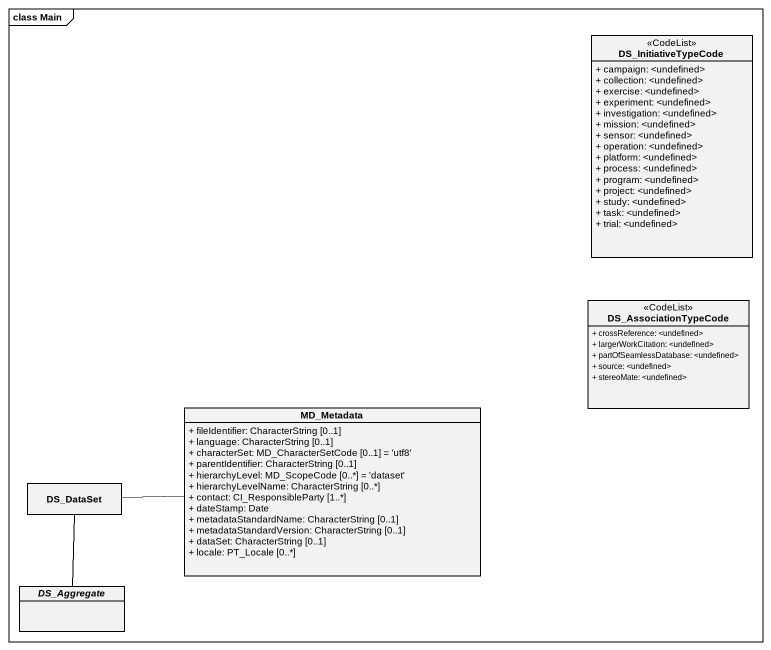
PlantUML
@startuml
mainframe class Main
hide circle
hide empty members
skinparam classAttributeIconSize 0
class DS_InitiativeTypeCode <<CodeList>> {
  + campaign: <undefined>
  + collection: <undefined>
  + exercise: <undefined>
  + experiment: <undefined>
  + investigation: <undefined>
  + mission: <undefined>
  + sensor: <undefined>
  + operation: <undefined>
  + platform: <undefined>
  + process: <undefined>
  + program: <undefined>
  + project: <undefined>
  + study: <undefined>
  + task: <undefined>
  + trial: <undefined>
}
class DS_AssociationTypeCode <<CodeList>> {
  + crossReference: <undefined>
  + largerWorkCitation: <undefined>
  + partOfSeamlessDatabase: <undefined>
  + source: <undefined>
  + stereoMate: <undefined>
}
class MD_Metadata {
  + fileIdentifier: CharacterString [0..1]
  + language: CharacterString [0..1]
  + characterSet: MD_CharacterSetCode [0..1] = 'utf8'
  + parentIdentifier: CharacterString [0..1]
  + hierarchyLevel: MD_ScopeCode [0..*] = 'dataset'
  + hierarchyLevelName: CharacterString [0..*]
  + contact: CI_ResponsibleParty [1..*]
  + dateStamp: Date
  + metadataStandardName: CharacterString [0..1]
  + metadataStandardVersion: CharacterString [0..1]
  + dataSet: CharacterString [0..1]
  + locale: PT_Locale [0..*]
}
class DS_DataSet
abstract class DS_Aggregate
MD_Metadata -left- DS_DataSet
DS_DataSet -- DS_Aggregate
@enduml
